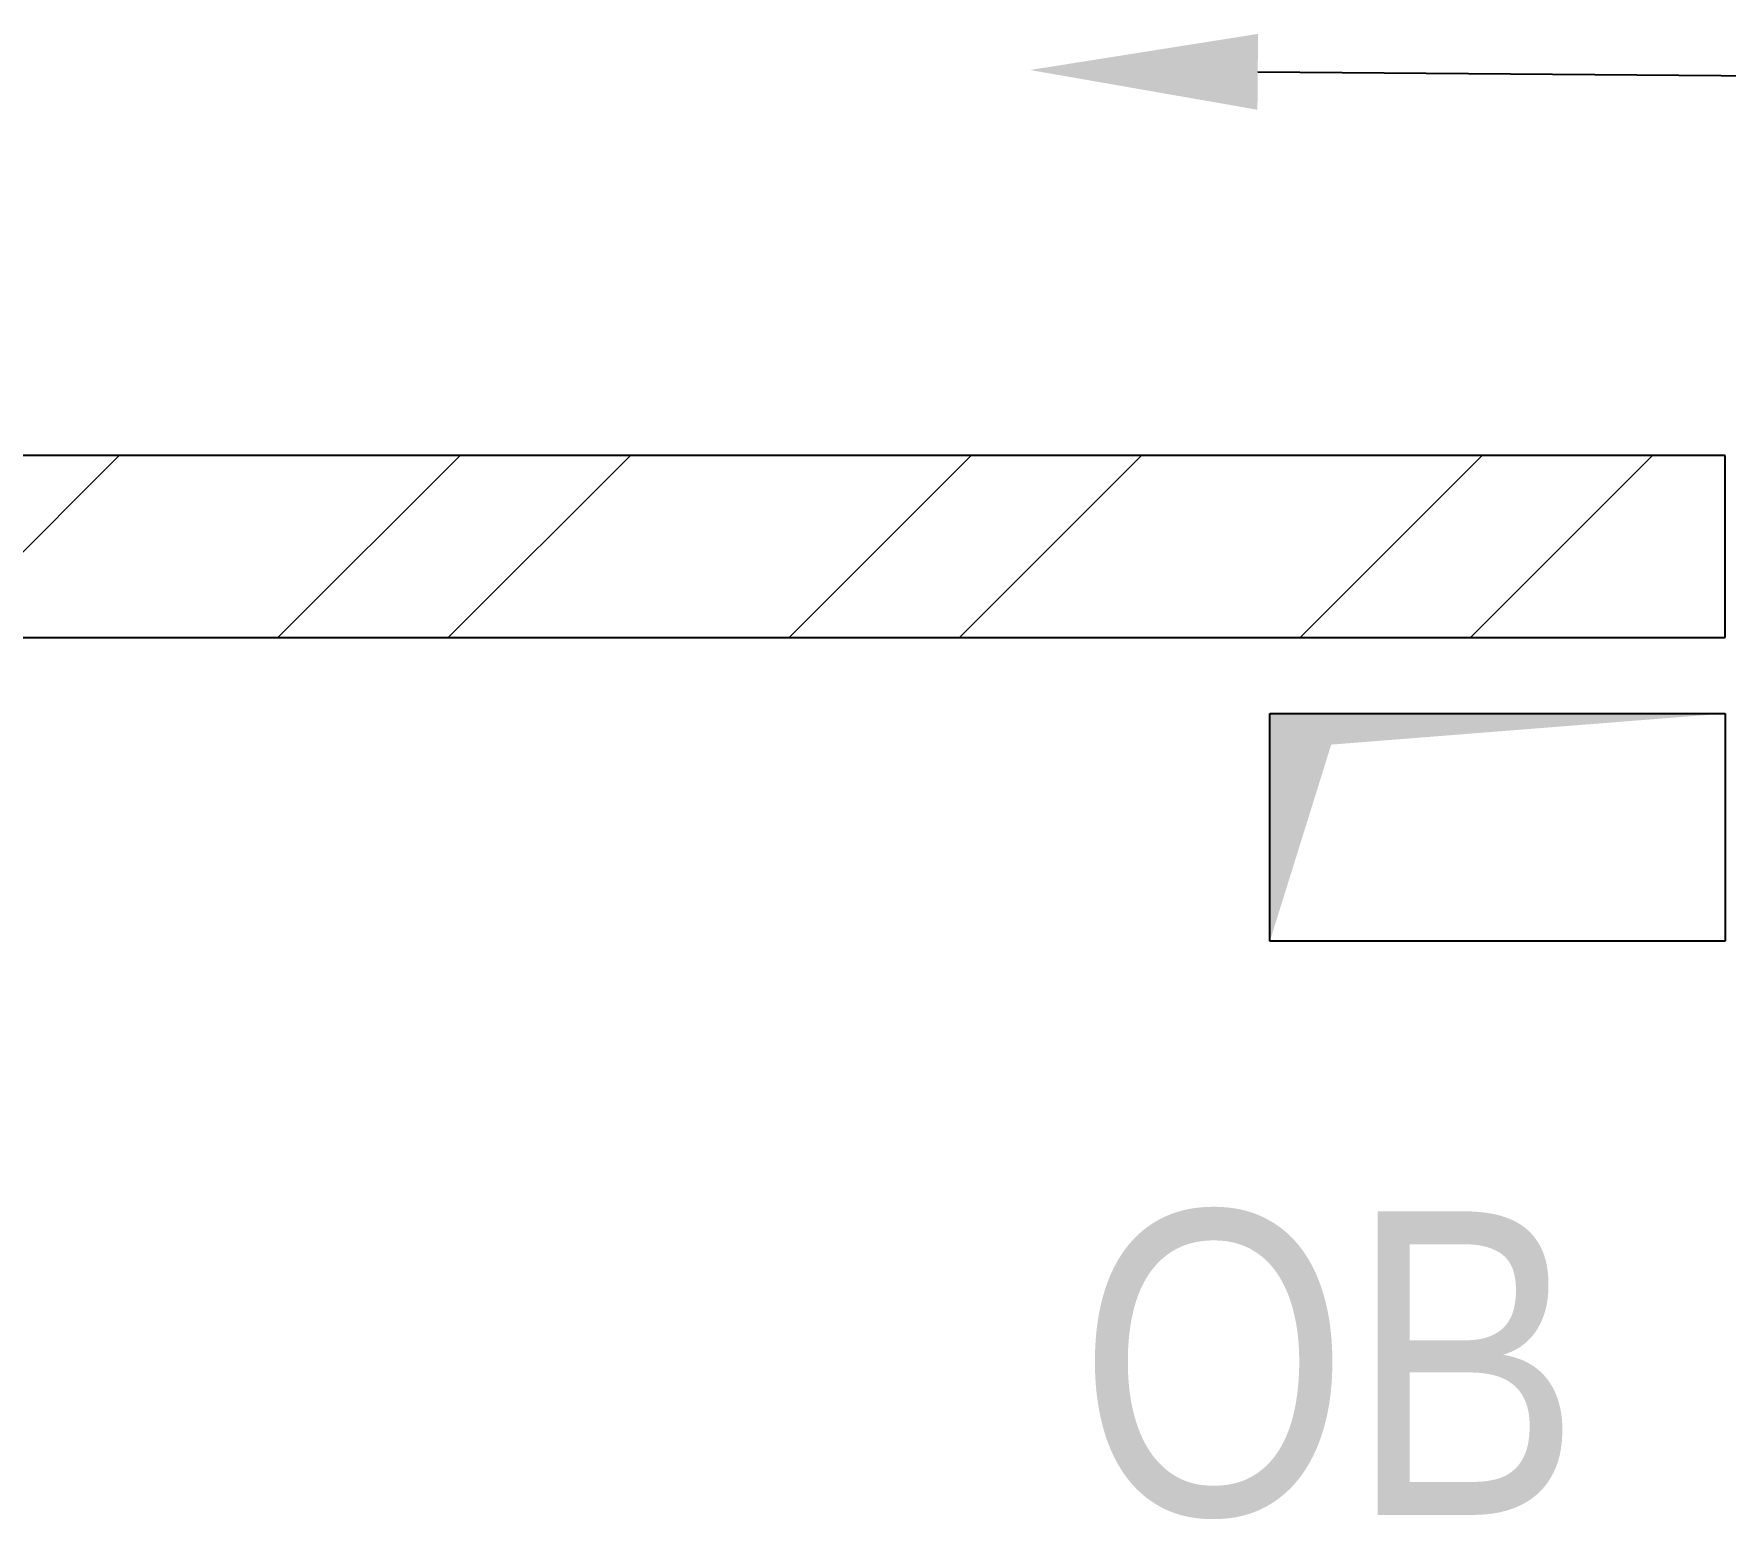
# Model space of a CAD drawing. Header units: millimetres. Extents: x -7155 to 483283, y -227682 to 148426.
# Drawn here: x 18886 to 20000, y 31599 to 32578 of the extents above; entities that cross this region are included whole.
import ezdxf

# ---------------------------------------------------------------- set-up
doc = ezdxf.new("R2010")
doc.units = ezdxf.units.MM
for name, color, linetype, lineweight in [('АР_ЛК_марка', 6, 'Continuous', 5), ('АР_Стены кирпич', 32, 'Continuous', 25), ('АР_Штриховка', 8, 'Continuous', 0), ('ОВ_Отопление', 30, 'Continuous', 5)]:
    doc.layers.add(name, color=color, linetype=linetype, lineweight=lineweight)
doc.styles.add('style1', font='ARIALN.TTF')

msp = doc.modelspace()

# ---------------------------------------------------------------- hatches: boundary and pattern name
at = {"layer": 'АР_Штриховка', "linetype": 'Continuous', "lineweight": 0, "true_color": 0x000000}
h = msp.add_hatch(dxfattribs=at)
h.set_pattern_fill('ANSI32', color=18, scale=25, angle=360, style=0)
h.paths.add_polyline_path([(20000, 32180), (20000, 32300), (16145.2, 32300), (16145.2, 32180)], flags=0)

# ---------------------------------------------------------------- linework, layer by layer
at = {"color": 18, "linetype": 'Continuous', "true_color": 0x000000}
for p, q in [((19700, 31980), (19700, 32130)), ((19700, 32130), (20000, 32130)), ((20000, 32130), (20000, 31980)), ((20000, 31980), (19700, 31980))]:
    msp.add_line(p, q, dxfattribs=at)
msp.add_solid([(19700, 31980), (19700, 32130), (19740.4, 32109.5), (20000, 32130)], dxfattribs=at)
at = {"layer": 'АР_ЛК_марка', "color": 18, "linetype": 'ByBlock', "lineweight": -2, "true_color": 0x000000}
msp.add_line((19692, 32552.8), (20867, 32543.7), dxfattribs=at)
at = {"layer": 'АР_ЛК_марка', "color": 18, "true_color": 0x000000}
msp.add_solid([(19691.8, 32527.8), (19542, 32554), (19692.2, 32577.8)], dxfattribs=at)
at = {"layer": 'АР_Стены кирпич', "color": 18, "linetype": 'Continuous', "lineweight": 25, "true_color": 0x000000}
for p, q in [((20000, 32300), (16145.2, 32300)), ((20000, 32180), (20000, 32300)), ((16145.2, 32180), (20000, 32180))]:
    msp.add_line(p, q, dxfattribs=at)

# ---------------------------------------------------------------- texts
at = {"layer": 'ОВ_Отопление', "color": 18, "lineweight": 50, "true_color": 0x000000, "style": 'style1'}
msp.add_text('ОВ', height=200, dxfattribs=at).set_placement((19573.8, 31602))

doc.saveas('drawing.dxf')
